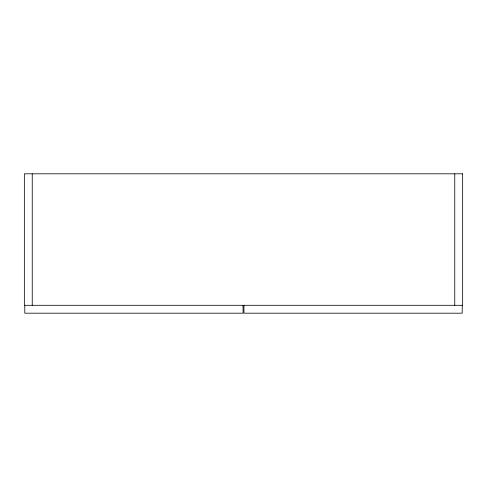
<?xml version="1.0" encoding="UTF-8"?>
<svg xmlns="http://www.w3.org/2000/svg" width="487" height="487" viewBox="0 0 487 487"><rect width="100%" height="100%" fill="white"/><g stroke="black" fill="none" stroke-linecap="round" stroke-linejoin="round"><path stroke-width="0.73" d="M462.212 305.3L462.212 313.19L243.938 313.19L243.938 305.3M454.761 173.81L454.761 305.3M243.062 305.3L243.062 313.19L24.788 313.19L24.788 305.3M32.239 173.81L32.239 305.3M462.65 173.81L24.35 173.81L24.35 305.3L462.65 305.3L462.65 173.81"/></g></svg>
